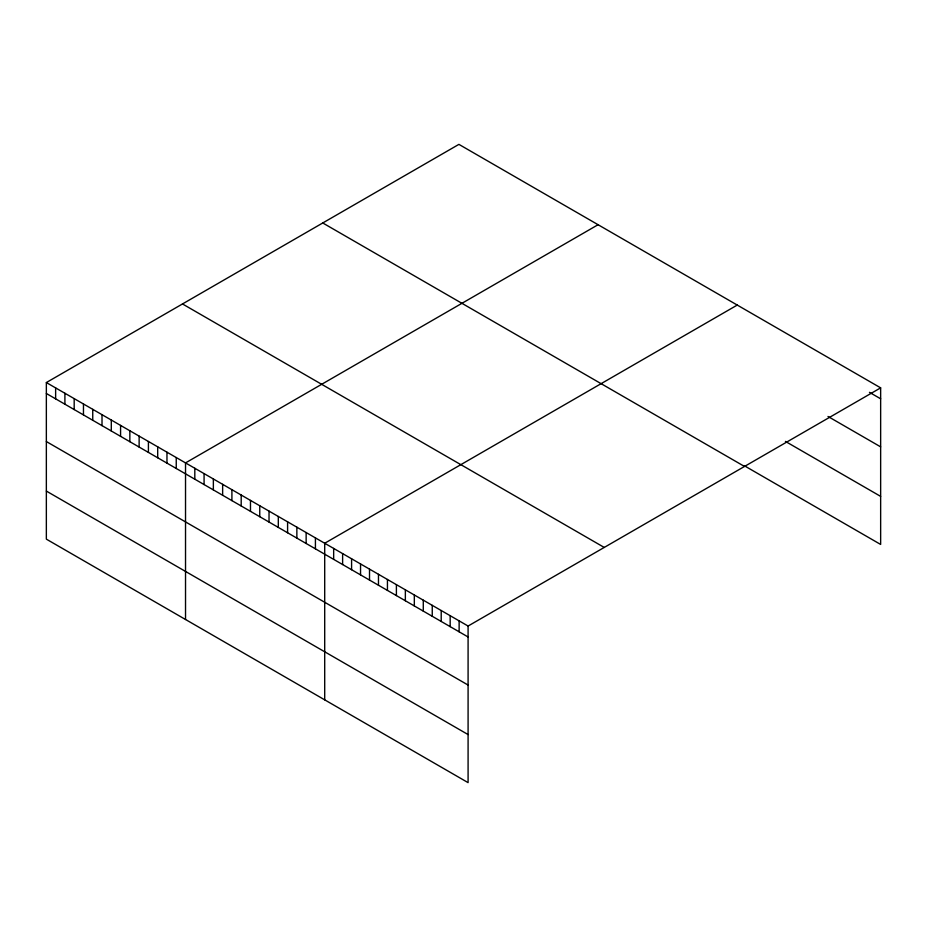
<?xml version="1.0" encoding="UTF-8"?>
<svg xmlns="http://www.w3.org/2000/svg" width="927" height="927" viewBox="0 0 927 927"><rect width="100%" height="100%" fill="white"/><g stroke="black" fill="none" stroke-linecap="round" stroke-linejoin="round"><path stroke-width="1.39" d="M46.35 382.55L468.089 626.038L468.089 782.631L46.35 539.143L46.35 382.55L458.911 144.369L880.65 387.857L880.65 544.45L743.975 465.539M598.077 224.716L185.527 462.909L185.527 619.503M737.255 305.064L324.705 543.257L324.705 699.85M468.089 626.038L880.65 387.857M869.445 392.33L880.65 398.795M827.996 416.466L880.65 446.86M785.424 441.403L880.65 496.385M322.758 222.967L744.508 466.455M182.492 303.952L604.242 547.44M46.35 393.488L468.089 636.976M46.35 441.553L468.089 685.053M46.35 491.078L468.089 734.566M459.132 620.87L459.132 631.808M450.174 615.69L450.174 626.629M441.206 610.522L441.206 621.461M432.249 605.343L432.249 616.281M423.28 600.175L423.28 611.113M414.323 594.995L414.323 605.934M405.354 589.827L405.354 600.766M396.397 584.647L396.397 595.586M387.44 579.479L387.44 590.418M378.471 574.3L378.471 585.238M369.514 569.132L369.514 580.07M360.545 563.952L360.545 574.891M351.588 558.772L351.588 569.723M342.619 553.604L342.619 564.543M333.662 548.425L333.662 559.375M315.423 537.903L315.423 548.842M306.142 532.538L306.142 543.477M296.86 527.185L296.86 538.123M287.59 521.831L287.59 532.77M278.309 516.466L278.309 527.417M269.027 511.113L269.027 522.052M259.757 505.76L259.757 516.698M250.475 500.406L250.475 511.345M241.194 495.041L241.194 505.98M231.912 489.688L231.912 500.626M222.642 484.334L222.642 495.273M213.361 478.969L213.361 489.908M204.079 473.616L204.079 484.554M194.809 468.262L194.809 479.201M176.246 457.544L176.246 468.483M166.964 452.191L166.964 463.129M157.694 446.837L157.694 457.776M148.413 441.472L148.413 452.411M139.131 436.119L139.131 447.057M129.85 430.765L129.85 441.704M120.58 425.4L120.58 436.35M111.298 420.047L111.298 430.985M102.016 414.693L102.016 425.632M92.746 409.34L92.746 420.279M83.465 403.975L83.465 414.914M74.183 398.622L74.183 409.56M64.902 393.268L64.902 404.207M55.632 387.903L55.632 398.853"/></g></svg>
